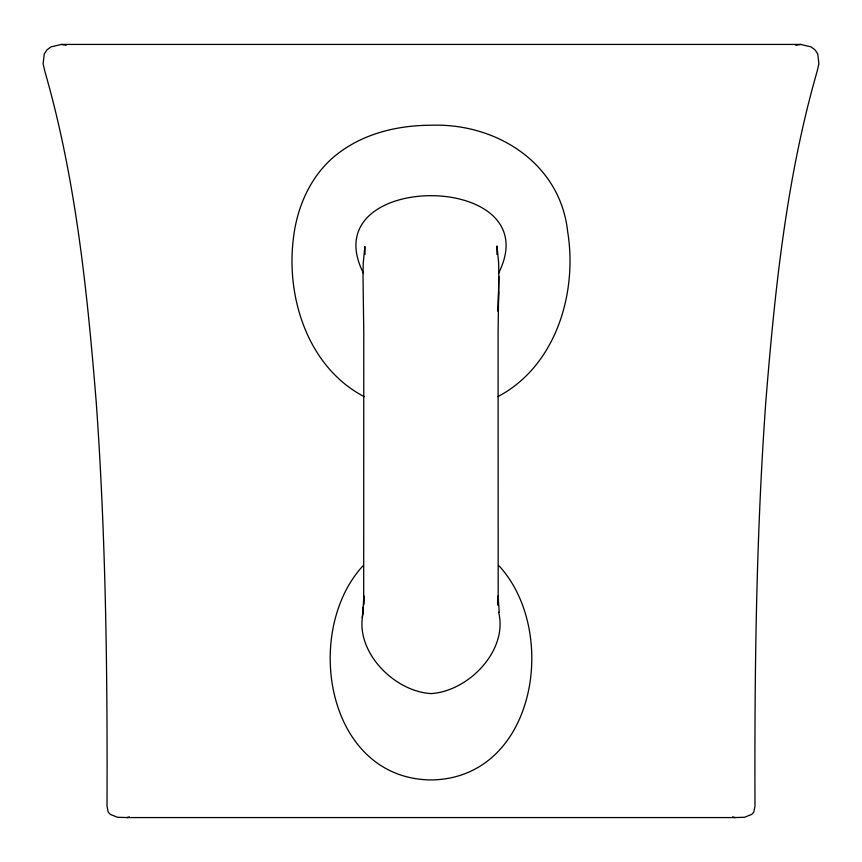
<?xml version="1.0" encoding="UTF-8"?>
<svg xmlns="http://www.w3.org/2000/svg" width="862" height="862" viewBox="0 0 862 862"><rect width="100%" height="100%" fill="white"/><g stroke="black" fill="none" stroke-linecap="round" stroke-linejoin="round"><path stroke-width="1.29" d="M496.943 254.473L497.008 245.961L498.635 262.748L498.85 276.54L498.096 332.161L498.182 605.393L498.107 595.868L499.227 612.429M498.85 276.54L498.182 311.376L498.602 291.744M362.859 611.621L363.883 595.901L363.689 604.704L363.775 332.172L363.021 276.821L363.236 263.125L364.863 246.521L365.046 254.441M362.212 617.537L363.408 606.934L362.773 612.473M363.398 612.149C353.679 650.659 393.762 691.464 431 693.587C468.238 691.464 508.321 650.659 498.602 612.149M498.495 273.308C551.12 169.825 310.88 169.792 363.505 273.297M362.913 565.903C302.454 631.62 326.17 778.709 431 779.948C535.83 778.698 559.546 631.62 499.087 565.903M497.848 396.628C555.882 366.231 577.702 292.94 567.649 231.566C560.235 162.94 496.124 122.867 431 125.249C398.05 125.27 363.926 133.362 337.548 153.899C311.753 173.704 297.412 205.361 293.554 237.125C285.591 297.045 307.842 367.19 364.141 396.628M129.343 816.864L126.929 817.575L735.071 817.575L732.657 816.864M734.607 817.575L744.509 817.273L751.729 814.407L753.787 812.09L754.983 806.25C754.509 671.369 756.157 536.38 765.801 401.789C774.841 290.709 786.219 178.725 817.154 71.287L818.9 63.745L817.726 53.853L815.032 49.867L811.056 46.882L800.55 44.425L61.45 44.425L50.944 46.882L46.968 49.867L44.274 53.853L43.1 63.745L44.846 71.287C75.781 178.725 87.159 290.709 96.199 401.789C105.843 536.38 107.491 671.369 107.017 806.25L108.213 812.09L110.271 814.407L117.491 817.273L127.393 817.575M795.788 45.277L800.55 44.425M61.45 44.425L66.212 45.277"/></g></svg>
